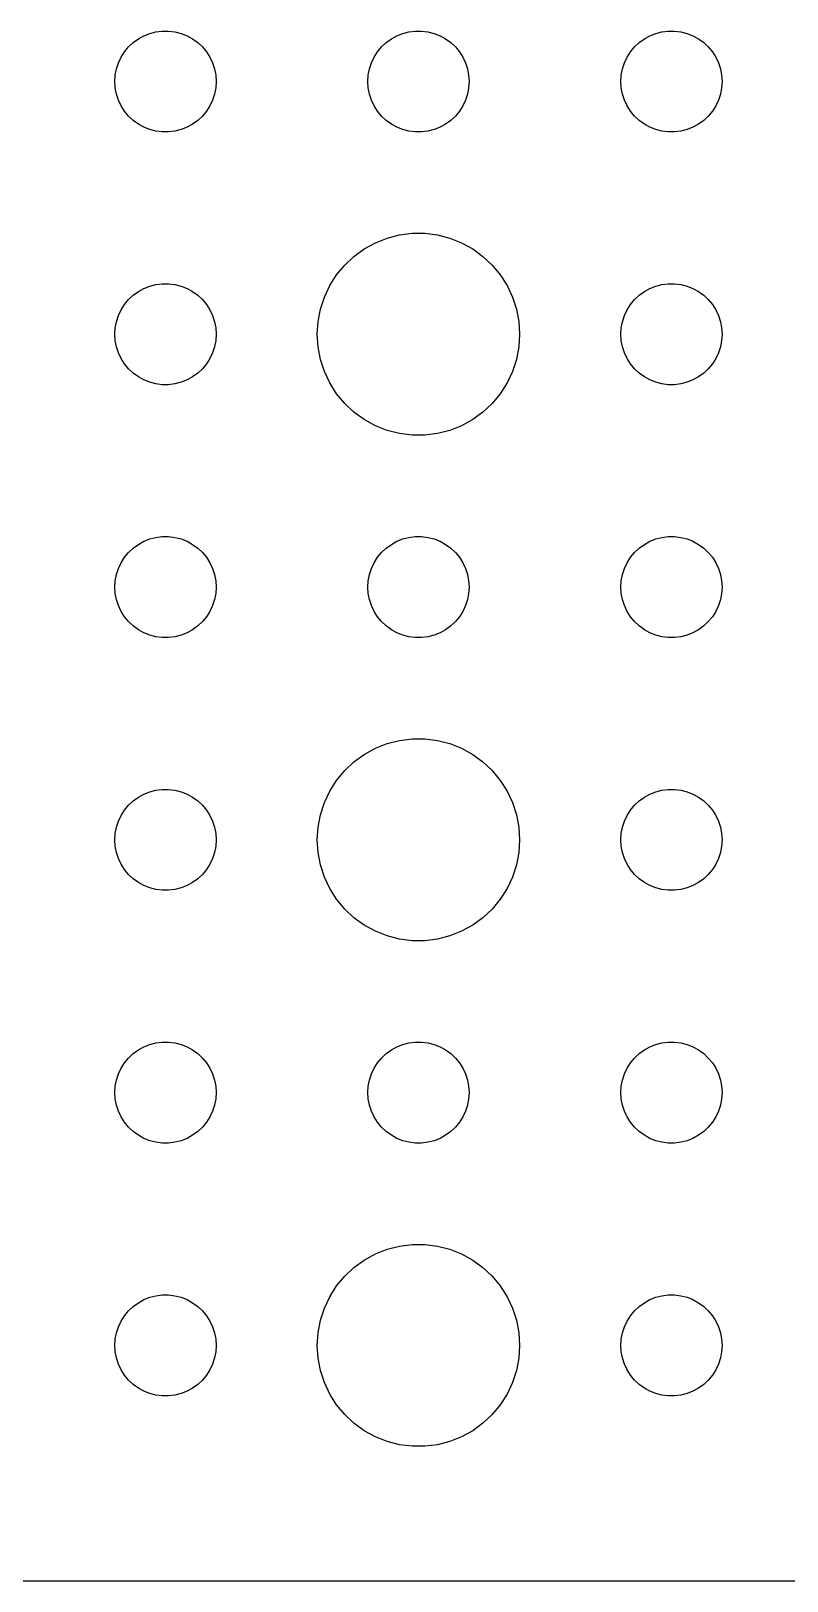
# Model space of a CAD drawing. Header units: metres. Extents: x -104 to 104, y -104 to 104.
# Drawn here: x 26.01 to 48.42, y -104.49 to -58.5 of the extents above; entities that cross this region are included whole.
import ezdxf

# ---------------------------------------------------------------- set-up
doc = ezdxf.new("R2010")
doc.units = ezdxf.units.M

msp = doc.modelspace()

# ---------------------------------------------------------------- linework, layer by layer
for p, q in [((28.9065, -58.9732), (29.0439, -58.8442)), ((29.0439, -58.8442), (29.1963, -58.7335)), ((29.1963, -58.7335), (29.3613, -58.6428)), ((29.3613, -58.6428), (29.5365, -58.5734)), ((29.5365, -58.5734), (29.7189, -58.5266)), ((29.7189, -58.5266), (29.9058, -58.503)), ((29.9058, -58.503), (30.0942, -58.503)), ((30.0942, -58.503), (30.2811, -58.5266)), ((30.2811, -58.5266), (30.4635, -58.5734)), ((30.4635, -58.5734), (30.6387, -58.6428)), ((30.6387, -58.6428), (30.8037, -58.7335)), ((30.8037, -58.7335), (30.9561, -58.8442)), ((30.9561, -58.8442), (31.0934, -58.9732)), ((36.4065, -58.9732), (36.5439, -58.8442)), ((36.5439, -58.8442), (36.6963, -58.7335)), ((36.6963, -58.7335), (36.8613, -58.6428)), ((36.8613, -58.6428), (37.0365, -58.5734)), ((37.0365, -58.5734), (37.2189, -58.5266)), ((37.2189, -58.5266), (37.4058, -58.503)), ((37.4058, -58.503), (37.5942, -58.503)), ((37.5942, -58.503), (37.7811, -58.5266)), ((37.7811, -58.5266), (37.9635, -58.5734)), ((37.9635, -58.5734), (38.1387, -58.6428)), ((38.1387, -58.6428), (38.3037, -58.7335)), ((38.3037, -58.7335), (38.4561, -58.8442)), ((38.4561, -58.8442), (38.5934, -58.9732)), ((43.9065, -58.9732), (44.0439, -58.8442)), ((44.0439, -58.8442), (44.1963, -58.7335)), ((44.1963, -58.7335), (44.3613, -58.6428)), ((44.3613, -58.6428), (44.5365, -58.5734)), ((44.5365, -58.5734), (44.7189, -58.5266)), ((44.7189, -58.5266), (44.9058, -58.503)), ((44.9058, -58.503), (45.0942, -58.503)), ((45.0942, -58.503), (45.2811, -58.5266)), ((45.2811, -58.5266), (45.4635, -58.5734)), ((45.4635, -58.5734), (45.6387, -58.6428)), ((45.6387, -58.6428), (45.8037, -58.7335)), ((45.8037, -58.7335), (45.9561, -58.8442)), ((45.9561, -58.8442), (46.0934, -58.9732)), ((28.6053, -59.4478), (28.6855, -59.2774)), ((28.6855, -59.2774), (28.7865, -59.1183)), ((28.7865, -59.1183), (28.9065, -58.9732)), ((31.0934, -58.9732), (31.2135, -59.1183)), ((31.2135, -59.1183), (31.3145, -59.2774)), ((31.3145, -59.2774), (31.3947, -59.4478)), ((36.1053, -59.4478), (36.1855, -59.2774)), ((36.1855, -59.2774), (36.2865, -59.1183)), ((36.2865, -59.1183), (36.4065, -58.9732)), ((38.5934, -58.9732), (38.7135, -59.1183)), ((38.7135, -59.1183), (38.8145, -59.2774)), ((38.8145, -59.2774), (38.8947, -59.4478)), ((43.6053, -59.4478), (43.6855, -59.2774)), ((43.6855, -59.2774), (43.7865, -59.1183)), ((43.7865, -59.1183), (43.9065, -58.9732)), ((46.0934, -58.9732), (46.2135, -59.1183)), ((46.2135, -59.1183), (46.3145, -59.2774)), ((46.3145, -59.2774), (46.3947, -59.4478)), ((28.5118, -59.812), (28.5471, -59.627)), ((28.5471, -59.627), (28.6053, -59.4478)), ((31.3947, -59.4478), (31.4529, -59.627)), ((31.4529, -59.627), (31.4882, -59.812)), ((36.0118, -59.812), (36.0471, -59.627)), ((36.0471, -59.627), (36.1053, -59.4478)), ((38.8947, -59.4478), (38.9529, -59.627)), ((38.9529, -59.627), (38.9882, -59.812)), ((43.5118, -59.812), (43.5471, -59.627)), ((43.5471, -59.627), (43.6053, -59.4478)), ((46.3947, -59.4478), (46.4529, -59.627)), ((46.4529, -59.627), (46.4882, -59.812)), ((28.5, -60), (28.5118, -59.812)), ((28.5118, -60.188), (28.5, -60)), ((28.5471, -60.373), (28.5118, -60.188)), ((31.4882, -60.188), (31.4529, -60.373)), ((31.4882, -59.812), (31.5, -60)), ((31.5, -60), (31.4882, -60.188)), ((36, -60), (36.0118, -59.812)), ((36.0118, -60.188), (36, -60)), ((36.0471, -60.373), (36.0118, -60.188)), ((38.9882, -60.188), (38.9529, -60.373)), ((38.9882, -59.812), (39, -60)), ((39, -60), (38.9882, -60.188)), ((43.5, -60), (43.5118, -59.812)), ((43.5118, -60.188), (43.5, -60)), ((43.5471, -60.373), (43.5118, -60.188)), ((46.4882, -60.188), (46.4529, -60.373)), ((46.4882, -59.812), (46.5, -60)), ((46.5, -60), (46.4882, -60.188)), ((28.6053, -60.5522), (28.5471, -60.373)), ((28.6855, -60.7226), (28.6053, -60.5522)), ((31.3947, -60.5522), (31.3145, -60.7226)), ((31.4529, -60.373), (31.3947, -60.5522)), ((36.1053, -60.5522), (36.0471, -60.373)), ((36.1855, -60.7226), (36.1053, -60.5522)), ((38.8947, -60.5522), (38.8145, -60.7226)), ((38.9529, -60.373), (38.8947, -60.5522)), ((43.6053, -60.5522), (43.5471, -60.373)), ((43.6855, -60.7226), (43.6053, -60.5522)), ((46.3947, -60.5522), (46.3145, -60.7226)), ((46.4529, -60.373), (46.3947, -60.5522)), ((28.7865, -60.8817), (28.6855, -60.7226)), ((28.9065, -61.0268), (28.7865, -60.8817)), ((29.0439, -61.1558), (28.9065, -61.0268)), ((29.1963, -61.2665), (29.0439, -61.1558)), ((30.9561, -61.1558), (30.8037, -61.2665)), ((31.0934, -61.0268), (30.9561, -61.1558)), ((31.2135, -60.8817), (31.0934, -61.0268)), ((31.3145, -60.7226), (31.2135, -60.8817)), ((36.2865, -60.8817), (36.1855, -60.7226)), ((36.4065, -61.0268), (36.2865, -60.8817)), ((36.5439, -61.1558), (36.4065, -61.0268)), ((36.6963, -61.2665), (36.5439, -61.1558)), ((38.4561, -61.1558), (38.3037, -61.2665)), ((38.5934, -61.0268), (38.4561, -61.1558)), ((38.7135, -60.8817), (38.5934, -61.0268)), ((38.8145, -60.7226), (38.7135, -60.8817)), ((43.7865, -60.8817), (43.6855, -60.7226)), ((43.9065, -61.0268), (43.7865, -60.8817)), ((44.0439, -61.1558), (43.9065, -61.0268)), ((44.1963, -61.2665), (44.0439, -61.1558)), ((45.9561, -61.1558), (45.8037, -61.2665)), ((46.0934, -61.0268), (45.9561, -61.1558)), ((46.2135, -60.8817), (46.0934, -61.0268)), ((46.3145, -60.7226), (46.2135, -60.8817)), ((29.3613, -61.3572), (29.1963, -61.2665)), ((29.5365, -61.4266), (29.3613, -61.3572)), ((29.7189, -61.4734), (29.5365, -61.4266)), ((29.9058, -61.497), (29.7189, -61.4734)), ((30.0942, -61.497), (29.9058, -61.497)), ((30.2811, -61.4734), (30.0942, -61.497)), ((30.4635, -61.4266), (30.2811, -61.4734)), ((30.6387, -61.3572), (30.4635, -61.4266)), ((30.8037, -61.2665), (30.6387, -61.3572)), ((36.8613, -61.3572), (36.6963, -61.2665)), ((37.0365, -61.4266), (36.8613, -61.3572)), ((37.2189, -61.4734), (37.0365, -61.4266)), ((37.4058, -61.497), (37.2189, -61.4734)), ((37.5942, -61.497), (37.4058, -61.497)), ((37.7811, -61.4734), (37.5942, -61.497)), ((37.9635, -61.4266), (37.7811, -61.4734)), ((38.1387, -61.3572), (37.9635, -61.4266)), ((38.3037, -61.2665), (38.1387, -61.3572)), ((44.3613, -61.3572), (44.1963, -61.2665)), ((44.5365, -61.4266), (44.3613, -61.3572)), ((44.7189, -61.4734), (44.5365, -61.4266)), ((44.9058, -61.497), (44.7189, -61.4734)), ((45.0942, -61.497), (44.9058, -61.497)), ((45.2811, -61.4734), (45.0942, -61.497)), ((45.4635, -61.4266), (45.2811, -61.4734)), ((45.6387, -61.3572), (45.4635, -61.4266)), ((45.8037, -61.2665), (45.6387, -61.3572)), ((35.8925, -64.967), (36.2227, -64.7855)), ((36.2227, -64.7855), (36.5729, -64.6468)), ((36.5729, -64.6468), (36.9379, -64.5531)), ((36.9379, -64.5531), (37.3116, -64.5059)), ((37.3116, -64.5059), (37.6884, -64.5059)), ((37.6884, -64.5059), (38.0621, -64.5531)), ((38.0621, -64.5531), (38.427, -64.6468)), ((38.427, -64.6468), (38.7773, -64.7855)), ((38.7773, -64.7855), (39.1075, -64.967)), ((35.3131, -65.4464), (35.5877, -65.1885)), ((35.5877, -65.1885), (35.8925, -64.967)), ((39.1075, -64.967), (39.4123, -65.1885)), ((39.4123, -65.1885), (39.6869, -65.4464)), ((34.8711, -66.0547), (35.0729, -65.7366)), ((35.0729, -65.7366), (35.3131, -65.4464)), ((39.6869, -65.4464), (39.927, -65.7366)), ((39.927, -65.7366), (40.1289, -66.0547)), ((29.1963, -66.2335), (29.3613, -66.1428)), ((29.3613, -66.1428), (29.5365, -66.0734)), ((29.5365, -66.0734), (29.7189, -66.0266)), ((29.7189, -66.0266), (29.9058, -66.003)), ((29.9058, -66.003), (30.0942, -66.003)), ((30.0942, -66.003), (30.2811, -66.0266)), ((30.2811, -66.0266), (30.4635, -66.0734)), ((30.4635, -66.0734), (30.6387, -66.1428)), ((30.6387, -66.1428), (30.8037, -66.2335)), ((34.7107, -66.3956), (34.8711, -66.0547)), ((40.1289, -66.0547), (40.2893, -66.3956)), ((44.1963, -66.2335), (44.3613, -66.1428)), ((44.3613, -66.1428), (44.5365, -66.0734)), ((44.5365, -66.0734), (44.7189, -66.0266)), ((44.7189, -66.0266), (44.9058, -66.003)), ((44.9058, -66.003), (45.0942, -66.003)), ((45.0942, -66.003), (45.2811, -66.0266)), ((45.2811, -66.0266), (45.4635, -66.0734)), ((45.4635, -66.0734), (45.6387, -66.1428)), ((45.6387, -66.1428), (45.8037, -66.2335)), ((28.6855, -66.7774), (28.7865, -66.6183)), ((28.7865, -66.6183), (28.9065, -66.4732)), ((28.9065, -66.4732), (29.0439, -66.3442)), ((29.0439, -66.3442), (29.1963, -66.2335)), ((30.8037, -66.2335), (30.9561, -66.3442)), ((30.9561, -66.3442), (31.0934, -66.4732)), ((31.0934, -66.4732), (31.2135, -66.6183)), ((31.2135, -66.6183), (31.3145, -66.7774)), ((34.5942, -66.7539), (34.7107, -66.3956)), ((40.2893, -66.3956), (40.4057, -66.7539)), ((43.6855, -66.7774), (43.7865, -66.6183)), ((43.7865, -66.6183), (43.9065, -66.4732)), ((43.9065, -66.4732), (44.0439, -66.3442)), ((44.0439, -66.3442), (44.1963, -66.2335)), ((45.8037, -66.2335), (45.9561, -66.3442)), ((45.9561, -66.3442), (46.0934, -66.4732)), ((46.0934, -66.4732), (46.2135, -66.6183)), ((46.2135, -66.6183), (46.3145, -66.7774)), ((28.5118, -67.312), (28.5471, -67.127)), ((28.5471, -67.127), (28.6053, -66.9478)), ((28.6053, -66.9478), (28.6855, -66.7774)), ((31.3145, -66.7774), (31.3947, -66.9478)), ((31.3947, -66.9478), (31.4529, -67.127)), ((31.4529, -67.127), (31.4882, -67.312)), ((34.5, -67.5), (34.5237, -67.124)), ((34.5237, -67.124), (34.5942, -66.7539)), ((40.4057, -66.7539), (40.4763, -67.124)), ((40.4763, -67.124), (40.5, -67.5)), ((43.5118, -67.312), (43.5471, -67.127)), ((43.5471, -67.127), (43.6053, -66.9478)), ((43.6053, -66.9478), (43.6855, -66.7774)), ((46.3145, -66.7774), (46.3947, -66.9478)), ((46.3947, -66.9478), (46.4529, -67.127)), ((46.4529, -67.127), (46.4882, -67.312)), ((28.5, -67.5), (28.5118, -67.312)), ((28.5118, -67.688), (28.5, -67.5)), ((31.4882, -67.312), (31.5, -67.5)), ((31.5, -67.5), (31.4882, -67.688)), ((34.5237, -67.876), (34.5, -67.5)), ((40.5, -67.5), (40.4763, -67.876)), ((43.5, -67.5), (43.5118, -67.312)), ((43.5118, -67.688), (43.5, -67.5)), ((46.4882, -67.312), (46.5, -67.5)), ((46.5, -67.5), (46.4882, -67.688)), ((28.5471, -67.873), (28.5118, -67.688)), ((28.6053, -68.0522), (28.5471, -67.873)), ((28.6855, -68.2226), (28.6053, -68.0522)), ((31.3947, -68.0522), (31.3145, -68.2226)), ((31.4529, -67.873), (31.3947, -68.0522)), ((31.4882, -67.688), (31.4529, -67.873)), ((34.5942, -68.2461), (34.5237, -67.876)), ((40.4763, -67.876), (40.4057, -68.2461)), ((43.5471, -67.873), (43.5118, -67.688)), ((43.6053, -68.0522), (43.5471, -67.873)), ((43.6855, -68.2226), (43.6053, -68.0522)), ((46.3947, -68.0522), (46.3145, -68.2226)), ((46.4529, -67.873), (46.3947, -68.0522)), ((46.4882, -67.688), (46.4529, -67.873)), ((28.7865, -68.3817), (28.6855, -68.2226)), ((28.9065, -68.5268), (28.7865, -68.3817)), ((31.2135, -68.3817), (31.0934, -68.5268)), ((31.3145, -68.2226), (31.2135, -68.3817)), ((34.7107, -68.6044), (34.5942, -68.2461)), ((40.4057, -68.2461), (40.2893, -68.6044)), ((43.7865, -68.3817), (43.6855, -68.2226)), ((43.9065, -68.5268), (43.7865, -68.3817)), ((46.2135, -68.3817), (46.0934, -68.5268)), ((46.3145, -68.2226), (46.2135, -68.3817)), ((29.0439, -68.6558), (28.9065, -68.5268)), ((29.1963, -68.7665), (29.0439, -68.6558)), ((29.3613, -68.8572), (29.1963, -68.7665)), ((29.5365, -68.9266), (29.3613, -68.8572)), ((29.7189, -68.9734), (29.5365, -68.9266)), ((29.9058, -68.997), (29.7189, -68.9734)), ((30.2811, -68.9734), (30.0942, -68.997)), ((30.4635, -68.9266), (30.2811, -68.9734)), ((30.6387, -68.8572), (30.4635, -68.9266)), ((30.8037, -68.7665), (30.6387, -68.8572)), ((30.9561, -68.6558), (30.8037, -68.7665)), ((31.0934, -68.5268), (30.9561, -68.6558)), ((34.8711, -68.9453), (34.7107, -68.6044)), ((35.0729, -69.2634), (34.8711, -68.9453)), ((40.1289, -68.9453), (39.927, -69.2634)), ((40.2893, -68.6044), (40.1289, -68.9453)), ((44.0439, -68.6558), (43.9065, -68.5268)), ((44.1963, -68.7665), (44.0439, -68.6558)), ((44.3613, -68.8572), (44.1963, -68.7665)), ((44.5365, -68.9266), (44.3613, -68.8572)), ((44.7189, -68.9734), (44.5365, -68.9266)), ((44.9058, -68.997), (44.7189, -68.9734)), ((45.2811, -68.9734), (45.0942, -68.997)), ((45.4635, -68.9266), (45.2811, -68.9734)), ((45.6387, -68.8572), (45.4635, -68.9266)), ((45.8037, -68.7665), (45.6387, -68.8572)), ((45.9561, -68.6558), (45.8037, -68.7665)), ((46.0934, -68.5268), (45.9561, -68.6558)), ((30.0942, -68.997), (29.9058, -68.997)), ((35.3131, -69.5536), (35.0729, -69.2634)), ((39.927, -69.2634), (39.6869, -69.5536)), ((45.0942, -68.997), (44.9058, -68.997)), ((35.5877, -69.8115), (35.3131, -69.5536)), ((35.8925, -70.033), (35.5877, -69.8115)), ((39.4123, -69.8115), (39.1075, -70.033)), ((39.6869, -69.5536), (39.4123, -69.8115)), ((36.2227, -70.2145), (35.8925, -70.033)), ((36.5729, -70.3532), (36.2227, -70.2145)), ((36.9379, -70.4469), (36.5729, -70.3532)), ((38.427, -70.3532), (38.0621, -70.4469)), ((38.7773, -70.2145), (38.427, -70.3532)), ((39.1075, -70.033), (38.7773, -70.2145)), ((37.3116, -70.4941), (36.9379, -70.4469)), ((37.6884, -70.4941), (37.3116, -70.4941)), ((38.0621, -70.4469), (37.6884, -70.4941)), ((29.3613, -73.6428), (29.5365, -73.5734)), ((29.5365, -73.5734), (29.7189, -73.5266)), ((29.7189, -73.5266), (29.9058, -73.503)), ((29.9058, -73.503), (30.0942, -73.503)), ((30.0942, -73.503), (30.2811, -73.5266)), ((30.2811, -73.5266), (30.4635, -73.5734)), ((30.4635, -73.5734), (30.6387, -73.6428)), ((36.8613, -73.6428), (37.0365, -73.5734)), ((37.0365, -73.5734), (37.2189, -73.5266)), ((37.2189, -73.5266), (37.4058, -73.503)), ((37.4058, -73.503), (37.5942, -73.503)), ((37.5942, -73.503), (37.7811, -73.5266)), ((37.7811, -73.5266), (37.9635, -73.5734)), ((37.9635, -73.5734), (38.1387, -73.6428)), ((44.3613, -73.6428), (44.5365, -73.5734)), ((44.5365, -73.5734), (44.7189, -73.5266)), ((44.7189, -73.5266), (44.9058, -73.503)), ((44.9058, -73.503), (45.0942, -73.503)), ((45.0942, -73.503), (45.2811, -73.5266)), ((45.2811, -73.5266), (45.4635, -73.5734)), ((45.4635, -73.5734), (45.6387, -73.6428)), ((28.7865, -74.1183), (28.9065, -73.9732)), ((28.9065, -73.9732), (29.0439, -73.8442)), ((29.0439, -73.8442), (29.1963, -73.7335)), ((29.1963, -73.7335), (29.3613, -73.6428)), ((30.6387, -73.6428), (30.8037, -73.7335)), ((30.8037, -73.7335), (30.9561, -73.8442)), ((30.9561, -73.8442), (31.0934, -73.9732)), ((31.0934, -73.9732), (31.2135, -74.1183)), ((36.2865, -74.1183), (36.4065, -73.9732)), ((36.4065, -73.9732), (36.5439, -73.8442)), ((36.5439, -73.8442), (36.6963, -73.7335)), ((36.6963, -73.7335), (36.8613, -73.6428)), ((38.1387, -73.6428), (38.3037, -73.7335)), ((38.3037, -73.7335), (38.4561, -73.8442)), ((38.4561, -73.8442), (38.5934, -73.9732)), ((38.5934, -73.9732), (38.7135, -74.1183)), ((43.7865, -74.1183), (43.9065, -73.9732)), ((43.9065, -73.9732), (44.0439, -73.8442)), ((44.0439, -73.8442), (44.1963, -73.7335)), ((44.1963, -73.7335), (44.3613, -73.6428)), ((45.6387, -73.6428), (45.8037, -73.7335)), ((45.8037, -73.7335), (45.9561, -73.8442)), ((45.9561, -73.8442), (46.0934, -73.9732)), ((46.0934, -73.9732), (46.2135, -74.1183)), ((28.5471, -74.627), (28.6053, -74.4478)), ((28.6053, -74.4478), (28.6855, -74.2774)), ((28.6855, -74.2774), (28.7865, -74.1183)), ((31.2135, -74.1183), (31.3145, -74.2774)), ((31.3145, -74.2774), (31.3947, -74.4478)), ((31.3947, -74.4478), (31.4529, -74.627)), ((36.0471, -74.627), (36.1053, -74.4478)), ((36.1053, -74.4478), (36.1855, -74.2774)), ((36.1855, -74.2774), (36.2865, -74.1183)), ((38.7135, -74.1183), (38.8145, -74.2774)), ((38.8145, -74.2774), (38.8947, -74.4478)), ((38.8947, -74.4478), (38.9529, -74.627)), ((43.5471, -74.627), (43.6053, -74.4478)), ((43.6053, -74.4478), (43.6855, -74.2774)), ((43.6855, -74.2774), (43.7865, -74.1183)), ((46.2135, -74.1183), (46.3145, -74.2774)), ((46.3145, -74.2774), (46.3947, -74.4478)), ((46.3947, -74.4478), (46.4529, -74.627)), ((28.5, -75), (28.5118, -74.812)), ((28.5118, -74.812), (28.5471, -74.627)), ((31.4529, -74.627), (31.4882, -74.812)), ((31.4882, -74.812), (31.5, -75)), ((36, -75), (36.0118, -74.812)), ((36.0118, -74.812), (36.0471, -74.627)), ((38.9529, -74.627), (38.9882, -74.812)), ((38.9882, -74.812), (39, -75)), ((43.5, -75), (43.5118, -74.812)), ((43.5118, -74.812), (43.5471, -74.627)), ((46.4529, -74.627), (46.4882, -74.812)), ((46.4882, -74.812), (46.5, -75)), ((28.5118, -75.188), (28.5, -75)), ((28.5471, -75.373), (28.5118, -75.188)), ((28.6053, -75.5522), (28.5471, -75.373)), ((31.4529, -75.373), (31.3947, -75.5522)), ((31.4882, -75.188), (31.4529, -75.373)), ((31.5, -75), (31.4882, -75.188)), ((36.0118, -75.188), (36, -75)), ((36.0471, -75.373), (36.0118, -75.188)), ((36.1053, -75.5522), (36.0471, -75.373)), ((38.9529, -75.373), (38.8947, -75.5522)), ((38.9882, -75.188), (38.9529, -75.373)), ((39, -75), (38.9882, -75.188)), ((43.5118, -75.188), (43.5, -75)), ((43.5471, -75.373), (43.5118, -75.188)), ((43.6053, -75.5522), (43.5471, -75.373)), ((46.4529, -75.373), (46.3947, -75.5522)), ((46.4882, -75.188), (46.4529, -75.373)), ((46.5, -75), (46.4882, -75.188)), ((28.6855, -75.7226), (28.6053, -75.5522)), ((28.7865, -75.8817), (28.6855, -75.7226)), ((31.3145, -75.7226), (31.2135, -75.8817)), ((31.3947, -75.5522), (31.3145, -75.7226)), ((36.1855, -75.7226), (36.1053, -75.5522)), ((36.2865, -75.8817), (36.1855, -75.7226)), ((38.8145, -75.7226), (38.7135, -75.8817)), ((38.8947, -75.5522), (38.8145, -75.7226)), ((43.6855, -75.7226), (43.6053, -75.5522)), ((43.7865, -75.8817), (43.6855, -75.7226)), ((46.3145, -75.7226), (46.2135, -75.8817)), ((46.3947, -75.5522), (46.3145, -75.7226)), ((28.9065, -76.0268), (28.7865, -75.8817)), ((29.0439, -76.1558), (28.9065, -76.0268)), ((29.1963, -76.2665), (29.0439, -76.1558)), ((29.3613, -76.3572), (29.1963, -76.2665)), ((30.8037, -76.2665), (30.6387, -76.3572)), ((30.9561, -76.1558), (30.8037, -76.2665)), ((31.0934, -76.0268), (30.9561, -76.1558)), ((31.2135, -75.8817), (31.0934, -76.0268)), ((36.4065, -76.0268), (36.2865, -75.8817)), ((36.5439, -76.1558), (36.4065, -76.0268)), ((36.6963, -76.2665), (36.5439, -76.1558)), ((36.8613, -76.3572), (36.6963, -76.2665)), ((38.3037, -76.2665), (38.1387, -76.3572)), ((38.4561, -76.1558), (38.3037, -76.2665)), ((38.5934, -76.0268), (38.4561, -76.1558)), ((38.7135, -75.8817), (38.5934, -76.0268)), ((43.9065, -76.0268), (43.7865, -75.8817)), ((44.0439, -76.1558), (43.9065, -76.0268)), ((44.1963, -76.2665), (44.0439, -76.1558)), ((44.3613, -76.3572), (44.1963, -76.2665)), ((45.8037, -76.2665), (45.6387, -76.3572)), ((45.9561, -76.1558), (45.8037, -76.2665)), ((46.0934, -76.0268), (45.9561, -76.1558)), ((46.2135, -75.8817), (46.0934, -76.0268)), ((29.5365, -76.4266), (29.3613, -76.3572)), ((29.7189, -76.4734), (29.5365, -76.4266)), ((29.9058, -76.497), (29.7189, -76.4734)), ((30.0942, -76.497), (29.9058, -76.497)), ((30.2811, -76.4734), (30.0942, -76.497)), ((30.4635, -76.4266), (30.2811, -76.4734)), ((30.6387, -76.3572), (30.4635, -76.4266)), ((37.0365, -76.4266), (36.8613, -76.3572)), ((37.2189, -76.4734), (37.0365, -76.4266)), ((37.4058, -76.497), (37.2189, -76.4734)), ((37.5942, -76.497), (37.4058, -76.497)), ((37.7811, -76.4734), (37.5942, -76.497)), ((37.9635, -76.4266), (37.7811, -76.4734)), ((38.1387, -76.3572), (37.9635, -76.4266)), ((44.5365, -76.4266), (44.3613, -76.3572)), ((44.7189, -76.4734), (44.5365, -76.4266)), ((44.9058, -76.497), (44.7189, -76.4734)), ((45.0942, -76.497), (44.9058, -76.497)), ((45.2811, -76.4734), (45.0942, -76.497)), ((45.4635, -76.4266), (45.2811, -76.4734)), ((45.6387, -76.3572), (45.4635, -76.4266)), ((36.5729, -79.6468), (36.9379, -79.5531)), ((36.9379, -79.5531), (37.3116, -79.5059)), ((37.3116, -79.5059), (37.6884, -79.5059)), ((37.6884, -79.5059), (38.0621, -79.5531)), ((38.0621, -79.5531), (38.427, -79.6468)), ((35.5877, -80.1885), (35.8925, -79.967)), ((35.8925, -79.967), (36.2227, -79.7855)), ((36.2227, -79.7855), (36.5729, -79.6468)), ((38.427, -79.6468), (38.7773, -79.7855)), ((38.7773, -79.7855), (39.1075, -79.967)), ((39.1075, -79.967), (39.4123, -80.1885)), ((35.0729, -80.7366), (35.3131, -80.4464)), ((35.3131, -80.4464), (35.5877, -80.1885)), ((39.4123, -80.1885), (39.6869, -80.4464)), ((39.6869, -80.4464), (39.927, -80.7366)), ((34.8711, -81.0547), (35.0729, -80.7366)), ((39.927, -80.7366), (40.1289, -81.0547)), ((28.9065, -81.4732), (29.0439, -81.3442)), ((29.0439, -81.3442), (29.1963, -81.2335)), ((29.1963, -81.2335), (29.3613, -81.1428)), ((29.3613, -81.1428), (29.5365, -81.0734)), ((29.5365, -81.0734), (29.7189, -81.0266)), ((29.7189, -81.0266), (29.9058, -81.003)), ((29.9058, -81.003), (30.0942, -81.003)), ((30.0942, -81.003), (30.2811, -81.0266)), ((30.2811, -81.0266), (30.4635, -81.0734)), ((30.4635, -81.0734), (30.6387, -81.1428)), ((30.6387, -81.1428), (30.8037, -81.2335)), ((30.8037, -81.2335), (30.9561, -81.3442)), ((30.9561, -81.3442), (31.0934, -81.4732)), ((34.5942, -81.7539), (34.7107, -81.3956)), ((34.7107, -81.3956), (34.8711, -81.0547)), ((40.1289, -81.0547), (40.2893, -81.3956)), ((40.2893, -81.3956), (40.4057, -81.7539)), ((43.9065, -81.4732), (44.0439, -81.3442)), ((44.0439, -81.3442), (44.1963, -81.2335)), ((44.1963, -81.2335), (44.3613, -81.1428)), ((44.3613, -81.1428), (44.5365, -81.0734)), ((44.5365, -81.0734), (44.7189, -81.0266)), ((44.7189, -81.0266), (44.9058, -81.003)), ((44.9058, -81.003), (45.0942, -81.003)), ((45.0942, -81.003), (45.2811, -81.0266)), ((45.2811, -81.0266), (45.4635, -81.0734)), ((45.4635, -81.0734), (45.6387, -81.1428)), ((45.6387, -81.1428), (45.8037, -81.2335)), ((45.8037, -81.2335), (45.9561, -81.3442)), ((45.9561, -81.3442), (46.0934, -81.4732)), ((28.6053, -81.9478), (28.6855, -81.7774)), ((28.6855, -81.7774), (28.7865, -81.6183)), ((28.7865, -81.6183), (28.9065, -81.4732)), ((31.0934, -81.4732), (31.2135, -81.6183)), ((31.2135, -81.6183), (31.3145, -81.7774)), ((31.3145, -81.7774), (31.3947, -81.9478)), ((34.5237, -82.124), (34.5942, -81.7539)), ((40.4057, -81.7539), (40.4763, -82.124)), ((43.6053, -81.9478), (43.6855, -81.7774)), ((43.6855, -81.7774), (43.7865, -81.6183)), ((43.7865, -81.6183), (43.9065, -81.4732)), ((46.0934, -81.4732), (46.2135, -81.6183)), ((46.2135, -81.6183), (46.3145, -81.7774)), ((46.3145, -81.7774), (46.3947, -81.9478)), ((28.5, -82.5), (28.5118, -82.312)), ((28.5118, -82.312), (28.5471, -82.127)), ((28.5471, -82.127), (28.6053, -81.9478)), ((31.3947, -81.9478), (31.4529, -82.127)), ((31.4529, -82.127), (31.4882, -82.312)), ((31.4882, -82.312), (31.5, -82.5)), ((34.5, -82.5), (34.5237, -82.124)), ((40.4763, -82.124), (40.5, -82.5)), ((43.5, -82.5), (43.5118, -82.312)), ((43.5118, -82.312), (43.5471, -82.127)), ((43.5471, -82.127), (43.6053, -81.9478)), ((46.3947, -81.9478), (46.4529, -82.127)), ((46.4529, -82.127), (46.4882, -82.312)), ((46.4882, -82.312), (46.5, -82.5)), ((28.5118, -82.688), (28.5, -82.5)), ((28.5471, -82.873), (28.5118, -82.688)), ((31.4882, -82.688), (31.4529, -82.873)), ((31.5, -82.5), (31.4882, -82.688)), ((34.5237, -82.876), (34.5, -82.5)), ((40.5, -82.5), (40.4763, -82.876)), ((43.5118, -82.688), (43.5, -82.5)), ((43.5471, -82.873), (43.5118, -82.688)), ((46.4882, -82.688), (46.4529, -82.873)), ((46.5, -82.5), (46.4882, -82.688)), ((28.6053, -83.0522), (28.5471, -82.873)), ((28.6855, -83.2226), (28.6053, -83.0522)), ((28.7865, -83.3817), (28.6855, -83.2226)), ((31.3145, -83.2226), (31.2135, -83.3817)), ((31.3947, -83.0522), (31.3145, -83.2226)), ((31.4529, -82.873), (31.3947, -83.0522)), ((34.5942, -83.2461), (34.5237, -82.876)), ((40.4763, -82.876), (40.4057, -83.2461)), ((43.6053, -83.0522), (43.5471, -82.873)), ((43.6855, -83.2226), (43.6053, -83.0522)), ((43.7865, -83.3817), (43.6855, -83.2226)), ((46.3145, -83.2226), (46.2135, -83.3817)), ((46.3947, -83.0522), (46.3145, -83.2226)), ((46.4529, -82.873), (46.3947, -83.0522)), ((28.9065, -83.5268), (28.7865, -83.3817)), ((29.0439, -83.6558), (28.9065, -83.5268)), ((29.1963, -83.7665), (29.0439, -83.6558)), ((30.9561, -83.6558), (30.8037, -83.7665)), ((31.0934, -83.5268), (30.9561, -83.6558)), ((31.2135, -83.3817), (31.0934, -83.5268)), ((34.7107, -83.6044), (34.5942, -83.2461)), ((34.8711, -83.9453), (34.7107, -83.6044)), ((40.2893, -83.6044), (40.1289, -83.9453)), ((40.4057, -83.2461), (40.2893, -83.6044)), ((43.9065, -83.5268), (43.7865, -83.3817)), ((44.0439, -83.6558), (43.9065, -83.5268)), ((44.1963, -83.7665), (44.0439, -83.6558)), ((45.9561, -83.6558), (45.8037, -83.7665)), ((46.0934, -83.5268), (45.9561, -83.6558)), ((46.2135, -83.3817), (46.0934, -83.5268)), ((29.3613, -83.8572), (29.1963, -83.7665)), ((29.5365, -83.9266), (29.3613, -83.8572)), ((29.7189, -83.9734), (29.5365, -83.9266)), ((29.9058, -83.997), (29.7189, -83.9734)), ((30.0942, -83.997), (29.9058, -83.997)), ((30.2811, -83.9734), (30.0942, -83.997)), ((30.4635, -83.9266), (30.2811, -83.9734)), ((30.6387, -83.8572), (30.4635, -83.9266)), ((30.8037, -83.7665), (30.6387, -83.8572)), ((35.0729, -84.2634), (34.8711, -83.9453)), ((40.1289, -83.9453), (39.927, -84.2634)), ((44.3613, -83.8572), (44.1963, -83.7665)), ((44.5365, -83.9266), (44.3613, -83.8572)), ((44.7189, -83.9734), (44.5365, -83.9266)), ((44.9058, -83.997), (44.7189, -83.9734)), ((45.0942, -83.997), (44.9058, -83.997)), ((45.2811, -83.9734), (45.0942, -83.997)), ((45.4635, -83.9266), (45.2811, -83.9734)), ((45.6387, -83.8572), (45.4635, -83.9266)), ((45.8037, -83.7665), (45.6387, -83.8572)), ((35.3131, -84.5536), (35.0729, -84.2634)), ((35.5877, -84.8115), (35.3131, -84.5536)), ((39.6869, -84.5536), (39.4123, -84.8115)), ((39.927, -84.2634), (39.6869, -84.5536)), ((35.8925, -85.033), (35.5877, -84.8115)), ((36.2227, -85.2145), (35.8925, -85.033)), ((39.1075, -85.033), (38.7773, -85.2145)), ((39.4123, -84.8115), (39.1075, -85.033)), ((36.5729, -85.3532), (36.2227, -85.2145)), ((36.9379, -85.4469), (36.5729, -85.3532)), ((37.3116, -85.4941), (36.9379, -85.4469)), ((37.6884, -85.4941), (37.3116, -85.4941)), ((38.0621, -85.4469), (37.6884, -85.4941)), ((38.427, -85.3532), (38.0621, -85.4469)), ((38.7773, -85.2145), (38.427, -85.3532)), ((29.0439, -88.8442), (29.1963, -88.7335)), ((29.1963, -88.7335), (29.3613, -88.6428)), ((29.3613, -88.6428), (29.5365, -88.5734)), ((29.5365, -88.5734), (29.7189, -88.5266)), ((29.7189, -88.5266), (29.9058, -88.503)), ((29.9058, -88.503), (30.0942, -88.503)), ((30.0942, -88.503), (30.2811, -88.5266)), ((30.2811, -88.5266), (30.4635, -88.5734)), ((30.4635, -88.5734), (30.6387, -88.6428)), ((30.6387, -88.6428), (30.8037, -88.7335)), ((30.8037, -88.7335), (30.9561, -88.8442)), ((36.5439, -88.8442), (36.6963, -88.7335)), ((36.6963, -88.7335), (36.8613, -88.6428)), ((36.8613, -88.6428), (37.0365, -88.5734)), ((37.0365, -88.5734), (37.2189, -88.5266)), ((37.2189, -88.5266), (37.4058, -88.503)), ((37.4058, -88.503), (37.5942, -88.503)), ((37.5942, -88.503), (37.7811, -88.5266)), ((37.7811, -88.5266), (37.9635, -88.5734)), ((37.9635, -88.5734), (38.1387, -88.6428)), ((38.1387, -88.6428), (38.3037, -88.7335)), ((38.3037, -88.7335), (38.4561, -88.8442)), ((44.0439, -88.8442), (44.1963, -88.7335)), ((44.1963, -88.7335), (44.3613, -88.6428)), ((44.3613, -88.6428), (44.5365, -88.5734)), ((44.5365, -88.5734), (44.7189, -88.5266)), ((44.7189, -88.5266), (44.9058, -88.503)), ((44.9058, -88.503), (45.0942, -88.503)), ((45.0942, -88.503), (45.2811, -88.5266)), ((45.2811, -88.5266), (45.4635, -88.5734)), ((45.4635, -88.5734), (45.6387, -88.6428)), ((45.6387, -88.6428), (45.8037, -88.7335)), ((45.8037, -88.7335), (45.9561, -88.8442)), ((28.6855, -89.2774), (28.7865, -89.1183)), ((28.7865, -89.1183), (28.9065, -88.9732)), ((28.9065, -88.9732), (29.0439, -88.8442)), ((30.9561, -88.8442), (31.0934, -88.9732)), ((31.0934, -88.9732), (31.2135, -89.1183)), ((31.2135, -89.1183), (31.3145, -89.2774)), ((36.1855, -89.2774), (36.2865, -89.1183)), ((36.2865, -89.1183), (36.4065, -88.9732)), ((36.4065, -88.9732), (36.5439, -88.8442)), ((38.4561, -88.8442), (38.5934, -88.9732)), ((38.5934, -88.9732), (38.7135, -89.1183)), ((38.7135, -89.1183), (38.8145, -89.2774)), ((43.6855, -89.2774), (43.7865, -89.1183)), ((43.7865, -89.1183), (43.9065, -88.9732)), ((43.9065, -88.9732), (44.0439, -88.8442)), ((45.9561, -88.8442), (46.0934, -88.9732)), ((46.0934, -88.9732), (46.2135, -89.1183)), ((46.2135, -89.1183), (46.3145, -89.2774)), ((28.5118, -89.812), (28.5471, -89.627)), ((28.5471, -89.627), (28.6053, -89.4478)), ((28.6053, -89.4478), (28.6855, -89.2774)), ((31.3145, -89.2774), (31.3947, -89.4478)), ((31.3947, -89.4478), (31.4529, -89.627)), ((31.4529, -89.627), (31.4882, -89.812)), ((36.0118, -89.812), (36.0471, -89.627)), ((36.0471, -89.627), (36.1053, -89.4478)), ((36.1053, -89.4478), (36.1855, -89.2774)), ((38.8145, -89.2774), (38.8947, -89.4478)), ((38.8947, -89.4478), (38.9529, -89.627)), ((38.9529, -89.627), (38.9882, -89.812)), ((43.5118, -89.812), (43.5471, -89.627)), ((43.5471, -89.627), (43.6053, -89.4478)), ((43.6053, -89.4478), (43.6855, -89.2774)), ((46.3145, -89.2774), (46.3947, -89.4478)), ((46.3947, -89.4478), (46.4529, -89.627)), ((46.4529, -89.627), (46.4882, -89.812)), ((28.5, -90), (28.5118, -89.812)), ((28.5118, -90.188), (28.5, -90)), ((31.4882, -89.812), (31.5, -90)), ((31.5, -90), (31.4882, -90.188)), ((36, -90), (36.0118, -89.812)), ((36.0118, -90.188), (36, -90)), ((38.9882, -89.812), (39, -90)), ((39, -90), (38.9882, -90.188)), ((43.5, -90), (43.5118, -89.812)), ((43.5118, -90.188), (43.5, -90)), ((46.4882, -89.812), (46.5, -90)), ((46.5, -90), (46.4882, -90.188)), ((28.5471, -90.373), (28.5118, -90.188)), ((28.6053, -90.5522), (28.5471, -90.373)), ((28.6855, -90.7226), (28.6053, -90.5522)), ((31.3947, -90.5522), (31.3145, -90.7226)), ((31.4529, -90.373), (31.3947, -90.5522)), ((31.4882, -90.188), (31.4529, -90.373)), ((36.0471, -90.373), (36.0118, -90.188)), ((36.1053, -90.5522), (36.0471, -90.373)), ((36.1855, -90.7226), (36.1053, -90.5522)), ((38.8947, -90.5522), (38.8145, -90.7226)), ((38.9529, -90.373), (38.8947, -90.5522)), ((38.9882, -90.188), (38.9529, -90.373)), ((43.5471, -90.373), (43.5118, -90.188)), ((43.6053, -90.5522), (43.5471, -90.373)), ((43.6855, -90.7226), (43.6053, -90.5522)), ((46.3947, -90.5522), (46.3145, -90.7226)), ((46.4529, -90.373), (46.3947, -90.5522)), ((46.4882, -90.188), (46.4529, -90.373)), ((28.7865, -90.8817), (28.6855, -90.7226)), ((28.9065, -91.0268), (28.7865, -90.8817)), ((29.0439, -91.1558), (28.9065, -91.0268)), ((31.0934, -91.0268), (30.9561, -91.1558)), ((31.2135, -90.8817), (31.0934, -91.0268)), ((31.3145, -90.7226), (31.2135, -90.8817)), ((36.2865, -90.8817), (36.1855, -90.7226)), ((36.4065, -91.0268), (36.2865, -90.8817)), ((36.5439, -91.1558), (36.4065, -91.0268)), ((38.5934, -91.0268), (38.4561, -91.1558)), ((38.7135, -90.8817), (38.5934, -91.0268)), ((38.8145, -90.7226), (38.7135, -90.8817)), ((43.7865, -90.8817), (43.6855, -90.7226)), ((43.9065, -91.0268), (43.7865, -90.8817)), ((44.0439, -91.1558), (43.9065, -91.0268)), ((46.0934, -91.0268), (45.9561, -91.1558)), ((46.2135, -90.8817), (46.0934, -91.0268)), ((46.3145, -90.7226), (46.2135, -90.8817)), ((29.1963, -91.2665), (29.0439, -91.1558)), ((29.3613, -91.3572), (29.1963, -91.2665)), ((29.5365, -91.4266), (29.3613, -91.3572)), ((29.7189, -91.4734), (29.5365, -91.4266)), ((29.9058, -91.497), (29.7189, -91.4734)), ((30.0942, -91.497), (29.9058, -91.497)), ((30.2811, -91.4734), (30.0942, -91.497)), ((30.4635, -91.4266), (30.2811, -91.4734)), ((30.6387, -91.3572), (30.4635, -91.4266)), ((30.8037, -91.2665), (30.6387, -91.3572)), ((30.9561, -91.1558), (30.8037, -91.2665)), ((36.6963, -91.2665), (36.5439, -91.1558)), ((36.8613, -91.3572), (36.6963, -91.2665)), ((37.0365, -91.4266), (36.8613, -91.3572)), ((37.2189, -91.4734), (37.0365, -91.4266)), ((37.4058, -91.497), (37.2189, -91.4734)), ((37.5942, -91.497), (37.4058, -91.497)), ((37.7811, -91.4734), (37.5942, -91.497)), ((37.9635, -91.4266), (37.7811, -91.4734)), ((38.1387, -91.3572), (37.9635, -91.4266)), ((38.3037, -91.2665), (38.1387, -91.3572)), ((38.4561, -91.1558), (38.3037, -91.2665)), ((44.1963, -91.2665), (44.0439, -91.1558)), ((44.3613, -91.3572), (44.1963, -91.2665)), ((44.5365, -91.4266), (44.3613, -91.3572)), ((44.7189, -91.4734), (44.5365, -91.4266)), ((44.9058, -91.497), (44.7189, -91.4734)), ((45.0942, -91.497), (44.9058, -91.497)), ((45.2811, -91.4734), (45.0942, -91.497)), ((45.4635, -91.4266), (45.2811, -91.4734)), ((45.6387, -91.3572), (45.4635, -91.4266)), ((45.8037, -91.2665), (45.6387, -91.3572)), ((45.9561, -91.1558), (45.8037, -91.2665)), ((36.2227, -94.7855), (36.5729, -94.6468)), ((36.5729, -94.6468), (36.9379, -94.5531)), ((36.9379, -94.5531), (37.3116, -94.5059)), ((37.3116, -94.5059), (37.6884, -94.5059)), ((37.6884, -94.5059), (38.0621, -94.5531)), ((38.0621, -94.5531), (38.427, -94.6468)), ((38.427, -94.6468), (38.7773, -94.7855)), ((35.3131, -95.4464), (35.5877, -95.1885)), ((35.5877, -95.1885), (35.8925, -94.967)), ((35.8925, -94.967), (36.2227, -94.7855)), ((38.7773, -94.7855), (39.1075, -94.967)), ((39.1075, -94.967), (39.4123, -95.1885)), ((39.4123, -95.1885), (39.6869, -95.4464)), ((35.0729, -95.7366), (35.3131, -95.4464)), ((39.6869, -95.4464), (39.927, -95.7366)), ((29.3613, -96.1428), (29.5365, -96.0734)), ((29.5365, -96.0734), (29.7189, -96.0266)), ((29.7189, -96.0266), (29.9058, -96.003)), ((29.9058, -96.003), (30.0942, -96.003)), ((30.0942, -96.003), (30.2811, -96.0266)), ((30.2811, -96.0266), (30.4635, -96.0734)), ((30.4635, -96.0734), (30.6387, -96.1428)), ((34.7107, -96.3956), (34.8711, -96.0547)), ((34.8711, -96.0547), (35.0729, -95.7366)), ((39.927, -95.7366), (40.1289, -96.0547)), ((40.1289, -96.0547), (40.2893, -96.3956)), ((44.3613, -96.1428), (44.5365, -96.0734)), ((44.5365, -96.0734), (44.7189, -96.0266)), ((44.7189, -96.0266), (44.9058, -96.003)), ((44.9058, -96.003), (45.0942, -96.003)), ((45.0942, -96.003), (45.2811, -96.0266)), ((45.2811, -96.0266), (45.4635, -96.0734)), ((45.4635, -96.0734), (45.6387, -96.1428)), ((28.7865, -96.6183), (28.9065, -96.4732)), ((28.9065, -96.4732), (29.0439, -96.3442)), ((29.0439, -96.3442), (29.1963, -96.2335)), ((29.1963, -96.2335), (29.3613, -96.1428)), ((30.6387, -96.1428), (30.8037, -96.2335)), ((30.8037, -96.2335), (30.9561, -96.3442)), ((30.9561, -96.3442), (31.0934, -96.4732)), ((31.0934, -96.4732), (31.2135, -96.6183)), ((34.5942, -96.7539), (34.7107, -96.3956)), ((40.2893, -96.3956), (40.4057, -96.7539)), ((43.7865, -96.6183), (43.9065, -96.4732)), ((43.9065, -96.4732), (44.0439, -96.3442)), ((44.0439, -96.3442), (44.1963, -96.2335)), ((44.1963, -96.2335), (44.3613, -96.1428)), ((45.6387, -96.1428), (45.8037, -96.2335)), ((45.8037, -96.2335), (45.9561, -96.3442)), ((45.9561, -96.3442), (46.0934, -96.4732)), ((46.0934, -96.4732), (46.2135, -96.6183)), ((28.5471, -97.127), (28.6053, -96.9478)), ((28.6053, -96.9478), (28.6855, -96.7774)), ((28.6855, -96.7774), (28.7865, -96.6183)), ((31.2135, -96.6183), (31.3145, -96.7774)), ((31.3145, -96.7774), (31.3947, -96.9478)), ((31.3947, -96.9478), (31.4529, -97.127)), ((34.5237, -97.124), (34.5942, -96.7539)), ((40.4057, -96.7539), (40.4763, -97.124)), ((43.5471, -97.127), (43.6053, -96.9478)), ((43.6053, -96.9478), (43.6855, -96.7774)), ((43.6855, -96.7774), (43.7865, -96.6183)), ((46.2135, -96.6183), (46.3145, -96.7774)), ((46.3145, -96.7774), (46.3947, -96.9478)), ((46.3947, -96.9478), (46.4529, -97.127)), ((28.5, -97.5), (28.5118, -97.312)), ((28.5118, -97.312), (28.5471, -97.127)), ((31.4529, -97.127), (31.4882, -97.312)), ((31.4882, -97.312), (31.5, -97.5)), ((34.5, -97.5), (34.5237, -97.124)), ((40.4763, -97.124), (40.5, -97.5)), ((43.5, -97.5), (43.5118, -97.312)), ((43.5118, -97.312), (43.5471, -97.127)), ((46.4529, -97.127), (46.4882, -97.312)), ((46.4882, -97.312), (46.5, -97.5)), ((28.5118, -97.688), (28.5, -97.5)), ((28.5471, -97.873), (28.5118, -97.688)), ((28.6053, -98.0522), (28.5471, -97.873)), ((31.4529, -97.873), (31.3947, -98.0522)), ((31.4882, -97.688), (31.4529, -97.873)), ((31.5, -97.5), (31.4882, -97.688)), ((34.5237, -97.876), (34.5, -97.5)), ((34.5942, -98.2461), (34.5237, -97.876)), ((40.4763, -97.876), (40.4057, -98.2461)), ((40.5, -97.5), (40.4763, -97.876)), ((43.5118, -97.688), (43.5, -97.5)), ((43.5471, -97.873), (43.5118, -97.688)), ((43.6053, -98.0522), (43.5471, -97.873)), ((46.4529, -97.873), (46.3947, -98.0522)), ((46.4882, -97.688), (46.4529, -97.873)), ((46.5, -97.5), (46.4882, -97.688)), ((28.6855, -98.2226), (28.6053, -98.0522)), ((28.7865, -98.3817), (28.6855, -98.2226)), ((28.9065, -98.5268), (28.7865, -98.3817)), ((31.2135, -98.3817), (31.0934, -98.5268)), ((31.3145, -98.2226), (31.2135, -98.3817)), ((31.3947, -98.0522), (31.3145, -98.2226)), ((34.7107, -98.6044), (34.5942, -98.2461)), ((40.4057, -98.2461), (40.2893, -98.6044)), ((43.6855, -98.2226), (43.6053, -98.0522)), ((43.7865, -98.3817), (43.6855, -98.2226)), ((43.9065, -98.5268), (43.7865, -98.3817)), ((46.2135, -98.3817), (46.0934, -98.5268)), ((46.3145, -98.2226), (46.2135, -98.3817)), ((46.3947, -98.0522), (46.3145, -98.2226)), ((29.0439, -98.6558), (28.9065, -98.5268)), ((29.1963, -98.7665), (29.0439, -98.6558)), ((29.3613, -98.8572), (29.1963, -98.7665)), ((29.5365, -98.9266), (29.3613, -98.8572)), ((30.6387, -98.8572), (30.4635, -98.9266)), ((30.8037, -98.7665), (30.6387, -98.8572)), ((30.9561, -98.6558), (30.8037, -98.7665)), ((31.0934, -98.5268), (30.9561, -98.6558)), ((34.8711, -98.9453), (34.7107, -98.6044)), ((40.2893, -98.6044), (40.1289, -98.9453)), ((44.0439, -98.6558), (43.9065, -98.5268)), ((44.1963, -98.7665), (44.0439, -98.6558)), ((44.3613, -98.8572), (44.1963, -98.7665)), ((44.5365, -98.9266), (44.3613, -98.8572)), ((45.6387, -98.8572), (45.4635, -98.9266)), ((45.8037, -98.7665), (45.6387, -98.8572)), ((45.9561, -98.6558), (45.8037, -98.7665)), ((46.0934, -98.5268), (45.9561, -98.6558)), ((29.7189, -98.9734), (29.5365, -98.9266)), ((29.9058, -98.997), (29.7189, -98.9734)), ((30.0942, -98.997), (29.9058, -98.997)), ((30.2811, -98.9734), (30.0942, -98.997)), ((30.4635, -98.9266), (30.2811, -98.9734)), ((35.0729, -99.2634), (34.8711, -98.9453)), ((35.3131, -99.5536), (35.0729, -99.2634)), ((39.927, -99.2634), (39.6869, -99.5536)), ((40.1289, -98.9453), (39.927, -99.2634)), ((44.7189, -98.9734), (44.5365, -98.9266)), ((44.9058, -98.997), (44.7189, -98.9734)), ((45.0942, -98.997), (44.9058, -98.997)), ((45.2811, -98.9734), (45.0942, -98.997)), ((45.4635, -98.9266), (45.2811, -98.9734)), ((35.5877, -99.8115), (35.3131, -99.5536)), ((39.6869, -99.5536), (39.4123, -99.8115)), ((35.8925, -100.033), (35.5877, -99.8115)), ((36.2227, -100.214), (35.8925, -100.033)), ((36.5729, -100.353), (36.2227, -100.214)), ((38.7773, -100.214), (38.427, -100.353)), ((39.1075, -100.033), (38.7773, -100.214)), ((39.4123, -99.8115), (39.1075, -100.033)), ((36.9379, -100.447), (36.5729, -100.353)), ((37.3116, -100.494), (36.9379, -100.447)), ((37.6884, -100.494), (37.3116, -100.494)), ((38.0621, -100.447), (37.6884, -100.494)), ((38.427, -100.353), (38.0621, -100.447)), ((-99.8139, -104.49), (99.8139, -104.49))]:
    msp.add_line(p, q)

doc.saveas('drawing.dxf')
